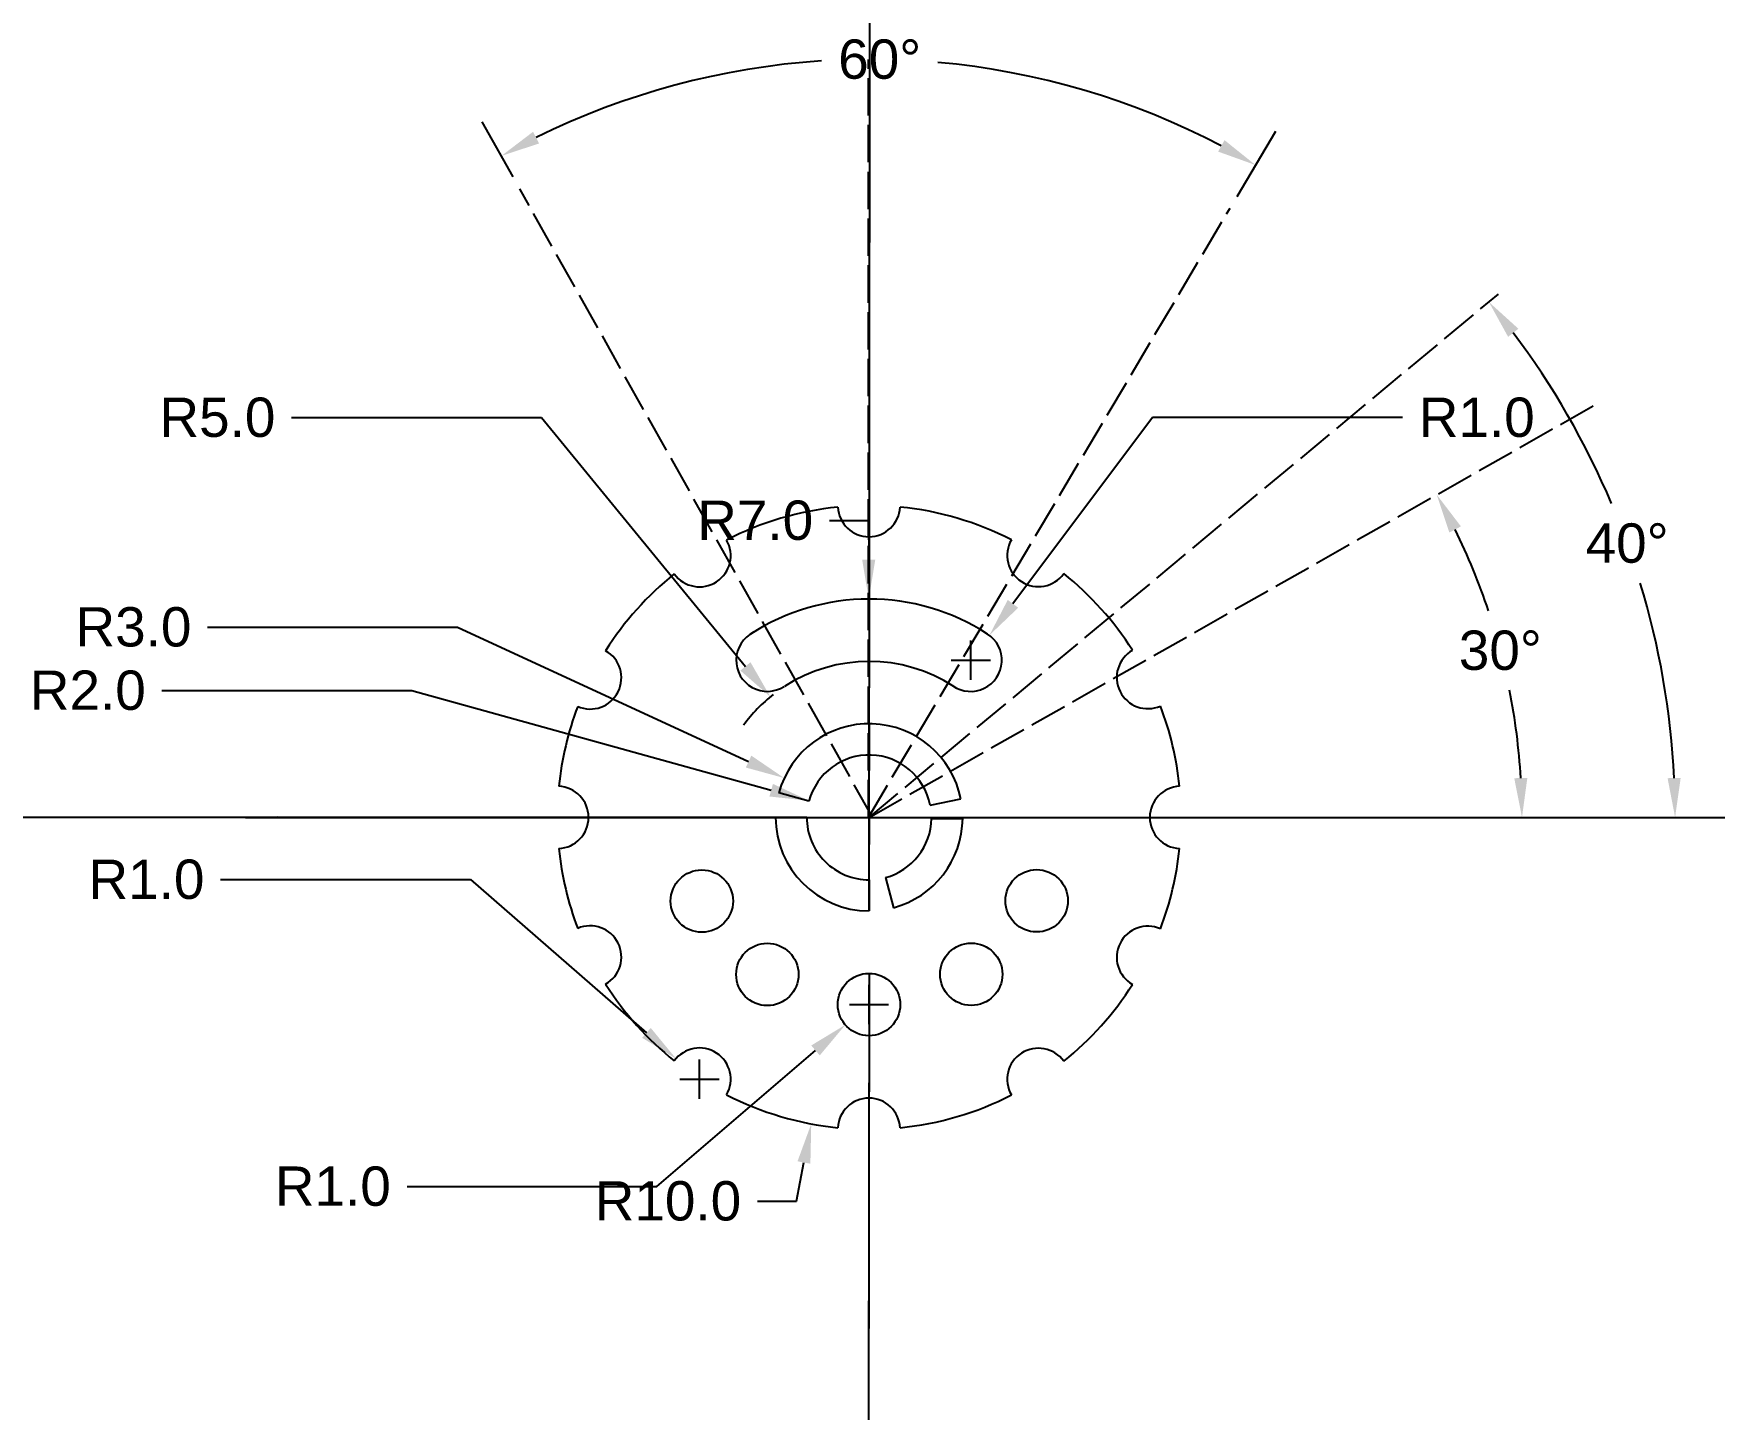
# Model space of a CAD drawing. Header units: millimetres. Extents: x -26.8 to 27.1, y -19 to 25.1.
import ezdxf

# ---------------------------------------------------------------- set-up
doc = ezdxf.new("R2010")
doc.units = ezdxf.units.MM
doc.header["$PDMODE"] = 2
doc.linetypes.add('ACAD_ISO02W100', pattern=[15, 12, -3])
doc.linetypes.add('CENTER', pattern=[50.8, 31.75, -6.35, 6.35, -6.35])
for name, color, linetype in [('Centre', 1, 'CENTER'), ('Dim', 7, 'ACAD_ISO02W100'), ('Small circle 3 div', 100, 'CENTER')]:
    doc.layers.add(name, color=color, linetype=linetype)
doc.styles.get("Standard").update_dxf_attribs({"font": 'arial.ttf'})
doc.dimstyles.get("Standard").update_dxf_attribs({"dimscale": 7, "dimtxt": 0.18, "dimasz": 0.18, "dimexe": 0.18, "dimexo": 0.0625, "dimgap": 0.09, "dimtad": 0, "dimtih": 1, "dimtoh": 1, "dimdec": 1, "dimzin": 0, "dimdsep": 46, "dimtxsty": 'Standard', "dimcen": 0.09, "dimadec": 0, "dimazin": 0, "dimtfac": 1, "dimtdec": 1, "dimtofl": 0, "dimtmove": 0, "dimatfit": 3, "dimfxl": 1, "dimtolj": 1, "dimtzin": 0, "dimarcsym": 0})

# ---------------------------------------------------------------- blocks, each defined once
blk = doc.blocks.new('*D6')
at = {"layer": 'Defpoints', "color": 0, "lineweight": -2, "transparency": 16777216}
for p, q in [((-22.678, 4.07), (-14.662, 4.07)), ((-14.662, 4.07), (-3.142, 0.872)), ((-0.001, -0.63), (-0.001, 0.63)), ((-0.631, 0), (0.629, 0))]:
    blk.add_line(p, q, dxfattribs=at)
at = {"layer": 'Defpoints', "color": 0, "transparency": 16777216}
for p in [(-1.928, 0.535), (-0.001, 0)]:
    blk.add_point(p, dxfattribs=at)
blk.add_solid([(-3.086, 1.074), (-3.198, 0.67), (-1.928, 0.535)], dxfattribs=at)
at = {"layer": 'Defpoints', "color": 0, "transparency": 16777216, "insert": (-25.056, 4.07), "char_height": 1.26, "attachment_point": 5}
blk.add_mtext('\\A1;R2.0', dxfattribs=at)
blk = doc.blocks.new('*D7')
at = {"layer": 'Defpoints', "color": 0, "lineweight": -2, "transparency": 16777216}
for p, q in [((-21.214, 6.101), (-13.198, 6.101)), ((-13.198, 6.101), (-3.867, 1.789)), ((0.001, -0.628), (0.001, 0.632)), ((-0.629, 0.002), (0.631, 0.002))]:
    blk.add_line(p, q, dxfattribs=at)
at = {"layer": 'Defpoints', "color": 0, "transparency": 16777216}
for p in [(-2.723, 1.261), (0.001, 0.002)]:
    blk.add_point(p, dxfattribs=at)
blk.add_solid([(-3.778, 1.98), (-3.955, 1.599), (-2.723, 1.261)], dxfattribs=at)
at = {"layer": 'Defpoints', "color": 0, "transparency": 16777216, "insert": (-23.592, 6.101), "char_height": 1.26, "attachment_point": 5}
blk.add_mtext('\\A1;R3.0', dxfattribs=at)
blk = doc.blocks.new('*D10')
at = {"layer": 'Defpoints', "color": 0, "lineweight": -2, "transparency": 16777216}
for p, q in [((-20.797, -1.991), (-12.781, -1.991)), ((-12.781, -1.991), (-7.142, -6.908)), ((-5.439, -9.023), (-5.439, -7.763)), ((-6.069, -8.393), (-4.809, -8.393))]:
    blk.add_line(p, q, dxfattribs=at)
at = {"layer": 'Defpoints', "color": 0, "transparency": 16777216}
for p in [(-6.193, -7.736), (-5.439, -8.393)]:
    blk.add_point(p, dxfattribs=at)
blk.add_solid([(-7.004, -6.75), (-7.28, -7.066), (-6.193, -7.736)], dxfattribs=at)
at = {"layer": 'Defpoints', "color": 0, "transparency": 16777216, "insert": (-23.175, -1.991), "char_height": 1.26, "attachment_point": 5}
blk.add_mtext('\\A1;R1.0', dxfattribs=at)
blk = doc.blocks.new('*D11')
at = {"layer": 'Defpoints', "color": 0, "lineweight": -2, "transparency": 16777216}
for p, q in [((0.001, -0.63), (0.001, 0.63)), ((-0.629, 0), (0.631, 0)), ((-2.325, -12.302), (-2.091, -11.064)), ((-3.585, -12.302), (-2.325, -12.302))]:
    blk.add_line(p, q, dxfattribs=at)
at = {"layer": 'Defpoints', "color": 0, "transparency": 16777216}
for p in [(0.001, 0), (-1.857, -9.826)]:
    blk.add_point(p, dxfattribs=at)
blk.add_solid([(-2.297, -11.025), (-1.885, -11.103), (-1.857, -9.826)], dxfattribs=at)
at = {"layer": 'Defpoints', "color": 0, "transparency": 16777216, "insert": (-6.452, -12.302), "char_height": 1.26, "attachment_point": 5}
blk.add_mtext('\\A1;R10.0', dxfattribs=at)
blk = doc.blocks.new('*D12')
at = {"layer": 'Defpoints', "color": 0, "lineweight": -2, "transparency": 16777216}
for p, q in [((-0.005, -6.63), (-0.005, -5.37)), ((-0.635, -6), (0.625, -6)), ((-6.804, -11.831), (-1.72, -7.471)), ((-14.82, -11.831), (-6.804, -11.831))]:
    blk.add_line(p, q, dxfattribs=at)
at = {"layer": 'Defpoints', "color": 0, "transparency": 16777216}
for p in [(-0.005, -6), (-0.764, -6.651)]:
    blk.add_point(p, dxfattribs=at)
blk.add_solid([(-1.857, -7.312), (-1.584, -7.631), (-0.764, -6.651)], dxfattribs=at)
at = {"layer": 'Defpoints', "color": 0, "transparency": 16777216, "insert": (-17.198, -11.831), "char_height": 1.26, "attachment_point": 5}
blk.add_mtext('\\A1;R1.0', dxfattribs=at)
blk = doc.blocks.new('*D15')
at = {"layer": 'Defpoints', "color": 0, "lineweight": -2, "transparency": 16777216}
for p, q in [((-1.276, 9.52), (-0.016, 9.52)), ((-0.016, 9.52), (-0.014, 8.26)), ((0.001, -0.63), (0.001, 0.63)), ((-0.629, 0), (0.631, 0))]:
    blk.add_line(p, q, dxfattribs=at)
at = {"layer": 'Defpoints', "color": 0, "transparency": 16777216}
for p in [(-0.012, 7), (0.001, 0)]:
    blk.add_point(p, dxfattribs=at)
blk.add_solid([(0.196, 8.26), (-0.224, 8.259), (-0.012, 7)], dxfattribs=at)
at = {"layer": 'Defpoints', "color": 0, "transparency": 16777216, "insert": (-3.654, 9.52), "char_height": 1.26, "attachment_point": 5}
blk.add_mtext('\\A1;R7.0', dxfattribs=at)
blk = doc.blocks.new('*D16')
at = {"layer": 'Defpoints', "color": 0, "transparency": 16777216}
for p in [(4.534, 23.883), (-11.206, 20.155), (11.574, 19.535), (-0.023, 0.002), (0.11, 0.003)]:
    blk.add_point(p, dxfattribs=at)
at = {"layer": 'Dim', "color": 0, "lineweight": -2, "transparency": 16777216}
for p, q in [((-11.421, 20.537), (-12.413, 22.305)), ((11.798, 19.911), (13.036, 21.997))]:
    blk.add_line(p, q, dxfattribs=at)
for start, end in [(93.74, 116.3315), (62.2859, 84.8733)]:
    blk.add_arc((0.046, 0.118), 24.185, start, end, dxfattribs=at)
at = {"layer": 'Dim', "color": 0, "transparency": 16777216}
for points in [[(-10.584, 21.608), (-10.78, 21.98), (-11.796, 21.206)], [(11.396, 21.712), (11.191, 21.346), (12.393, 20.914)]]:
    blk.add_solid(points, dxfattribs=at)
at = {"layer": 'Dim', "color": 0, "transparency": 16777216, "insert": (0.338, 24.302), "char_height": 1.26, "attachment_point": 5}
blk.add_mtext('\\A1;60°', dxfattribs=at)
blk = doc.blocks.new('*D17')
at = {"layer": 'Defpoints', "color": 0, "transparency": 16777216}
for p in [(23.216, 13.195), (20.625, 3.591), (-0.023, 0.002), (0.001, 0.002), (24.277, 0.002)]:
    blk.add_point(p, dxfattribs=at)
at = {"layer": 'Dim', "color": 0, "lineweight": -2, "transparency": 16777216}
for start, end in [(18.4427, 26.1587), (3.449, 11.2253)]:
    blk.add_arc((0.001, 0.002), 20.935, start, end, dxfattribs=at)
at = {"layer": 'Dim', "color": 0, "transparency": 16777216}
for points in [[(18.605, 9.133), (18.977, 9.33), (18.202, 10.345)], [(21.107, 1.268), (20.687, 1.256), (20.935, 0.002)]]:
    blk.add_solid(points, dxfattribs=at)
at = {"layer": 'Dim', "color": 0, "transparency": 16777216, "insert": (20.24, 5.351), "char_height": 1.26, "attachment_point": 5}
blk.add_mtext('\\A1;30°', dxfattribs=at)
blk = doc.blocks.new('*D18')
at = {"layer": 'Defpoints', "color": 0, "transparency": 16777216}
for p in [(3.856, 5.839), (3.256, 5.039)]:
    blk.add_point(p, dxfattribs=at)
at = {"layer": 'Dim', "color": 0, "lineweight": -2, "transparency": 16777216}
for p, q in [((9.091, 12.821), (4.612, 6.847)), ((17.107, 12.821), (9.091, 12.821)), ((3.256, 4.409), (3.256, 5.669)), ((2.626, 5.039), (3.886, 5.039))]:
    blk.add_line(p, q, dxfattribs=at)
at = {"layer": 'Dim', "color": 0, "transparency": 16777216}
blk.add_solid([(4.444, 6.973), (4.78, 6.721), (3.856, 5.839)], dxfattribs=at)
at = {"layer": 'Dim', "color": 0, "transparency": 16777216, "insert": (19.484, 12.821), "char_height": 1.26, "attachment_point": 5}
blk.add_mtext('\\A1;R1.0', dxfattribs=at)
blk = doc.blocks.new('*D19')
at = {"layer": 'Defpoints', "color": 0, "transparency": 16777216}
for p in [(-3.169, 3.867), (0.001, 0)]:
    blk.add_point(p, dxfattribs=at)
at = {"layer": 'Dim', "color": 0, "lineweight": -2, "transparency": 16777216}
for p, q in [((-18.523, 12.821), (-10.507, 12.821)), ((-10.507, 12.821), (-3.967, 4.842)), ((0.001, -0.63), (0.001, 0.63)), ((-0.629, 0), (0.631, 0))]:
    blk.add_line(p, q, dxfattribs=at)
blk.add_arc((0.001, 0), 5, 127.9467, 143.7748, dxfattribs=at)
at = {"layer": 'Dim', "color": 0, "transparency": 16777216}
blk.add_solid([(-3.805, 4.975), (-4.13, 4.708), (-3.169, 3.867)], dxfattribs=at)
at = {"layer": 'Dim', "color": 0, "transparency": 16777216, "insert": (-20.9, 12.821), "char_height": 1.26, "attachment_point": 5}
blk.add_mtext('\\A1;R5.0', dxfattribs=at)
blk = doc.blocks.new('*D20')
at = {"layer": 'Defpoints', "color": 0, "transparency": 16777216}
for p in [(20.177, 16.778), (25.157, 5.925), (-0.023, 0.002), (-0.001, 0.002), (24.277, 0.002)]:
    blk.add_point(p, dxfattribs=at)
at = {"layer": 'Dim', "color": 0, "lineweight": -2, "transparency": 16777216}
blk.add_line((24.714, 0.002), (27.105, 0.002), dxfattribs=at)
for start, end in [(22.9016, 36.9459), (2.7935, 16.8948)]:
    blk.add_arc((-0.001, 0.002), 25.846, start, end, dxfattribs=at)
at = {"layer": 'Dim', "color": 0, "transparency": 16777216}
for points in [[(20.49, 15.407), (20.82, 15.667), (19.873, 16.525)], [(26.024, 1.267), (25.604, 1.257), (25.845, 0.002)]]:
    blk.add_solid(points, dxfattribs=at)
at = {"layer": 'Dim', "color": 0, "transparency": 16777216, "insert": (24.306, 8.787), "char_height": 1.26, "attachment_point": 5}
blk.add_mtext('\\A1;40°', dxfattribs=at)

msp = doc.modelspace()

# ---------------------------------------------------------------- linework, layer by layer
for p, q in [((0.001, 1.501), (-0.001, 3)), ((0.001, 3), (0.001, 1.501)), ((-1.931, 0.523), (-2.895, 0.786)), ((-0.009, -0.001), (-0.023, 0.002)), ((0.001, 0), (0.01, 0.004)), ((0, -0.01), (0.002, -0.02)), ((0.002, -2), (0.001, 0)), ((1.999, -0.037), (3, -0.037)), ((3.001, 0), (3.001, 0)), ((-0.002, -3), (0.002, -2)), ((0.522, -1.931), (0.783, -2.894))]:
    msp.add_line(p, q)
at = {"ltscale": 0.1}
for points in [[(-19.999, 0), (-1.999, 0)], [(0.001, 0), (20.001, 0)]]:
    msp.add_lwpolyline(points, dxfattribs=at)
for centre, radius, start, end in [((0.001, 0), 10, 95.7673, 117.2151), ((-0.006, 10), 1, 182.9013, 357.1693), ((0.001, 0), 10, 62.8693, 84.3034), ((-5.439, 8.393), 1, 215.8984, 29.9948), ((5.427, 8.4), 1, 150.0034, 324.2714), ((0.001, 0), 10, 128.6781, 147.6899), ((0.001, 0), 10, 32.3885, 51.4054), ((0.001, 0), 7, 57.1374, 122.9333), ((-8.945, 4.475), 1, 246.4284, 60.4139), ((0.001, 0), 5, 57.1374, 122.9333), ((8.938, 4.486), 1, 119.5226, 293.7906), ((0.001, 0), 10, 159.1524, 174.268), ((0.001, 0), 10, 5.732, 20.9246), ((0.001, 0), 2, 89.9488, 90.0006), ((-9.999, 0), 1, 272.866, 87.134), ((10.001, 0), 1, 92.866, 267.134), ((0.001, 0), 10, 185.732, 200.8476), ((0.001, 0), 10, 339.0754, 354.268), ((0.001, 0), 2, 269.9488, 270.0512), ((0.001, 0), 5, 206.5575, 206.5649), ((0.001, 0), 5, 333.5375, 333.54), ((0.001, 0), 3, 269.9488, 270.0512), ((-8.945, -4.476), 1, 299.5861, 113.5716), ((8.938, -4.487), 1, 66.2094, 240.4774), ((0.001, 0), 5, 237.0288, 237.0434), ((0.001, 0), 5, 303.059, 303.0616), ((0.001, 0), 10, 212.3101, 231.3219), ((0.001, 0), 10, 308.5946, 327.6115), ((-5.439, -8.393), 1, 330.0052, 144.1016), ((5.427, -8.4), 1, 35.7286, 209.9966), ((0.001, 0), 10, 242.7849, 264.2168), ((-0.008, -10), 1, 2.8148, 177.0828), ((0.001, 0), 10, 275.6808, 297.1307)]:
    msp.add_arc(centre, radius, start, end)
at = {"layer": 'Centre'}
msp.add_line((-1.999, 0), (-0.003, 0.002), dxfattribs=at)
at = {"layer": 'Centre', "linetype": 'CENTER', "ltscale": 0.9}
for p, direction in [((-0.002, -3), (0.000893, 1)), ((-1.999, 0), (-1, 0)), ((0.001, 0), (1, 0)), ((-0.004, -5), (-0.000893, -1))]:
    msp.add_ray(p, direction, dxfattribs=at)
at = {"layer": 'Defpoints'}
for p, q in [((1.959, 0.397), (2.941, 0.595)), ((-2.001, 0.002), (-18.978, 0.003)), ((-0.01, 0.001), (-0.019, 0.001)), ((0.001, 0.002), (0.01, 0.004)), ((0.002, -0.011), (0.001, -0.87)), ((0, -2), (-0.001, -3)), ((-0.003, -5), (-0.016, -18.979))]:
    msp.add_line(p, q, dxfattribs=at)
for centre in [(-5.366, -2.683), (5.372, -2.674), (-3.264, -5.035), (3.274, -5.029), (-0.005, -6)]:
    msp.add_circle(centre, 1, dxfattribs=at)
for centre, radius, start, end in [((-3.264, 5.04), 1, 116.6504, 302.9333), ((3.256, 5.039), 1, 235.241, 57.1374), ((0.001, 0.002), 3, 11.3945, 164.8505), ((-0.001, 0), 2, 11.4622, 164.8256), ((0.001, 0.002), 3, 180.0143, 269.9753), ((-0.001, 0), 2, 179.9476, 270.0896), ((-0.001, 0), 2, 285.1397, 358.9424), ((0.001, 0.002), 3, 285.1238, 359.2543)]:
    msp.add_arc(centre, radius, start, end, dxfattribs=at)
at = {"layer": 'Dim', "ltscale": 0.1}
for p, q in [((-0.023, 0.002), (-0.019, 24.302)), ((0.11, 0.003), (-11.206, 20.155)), ((-0.023, 0.002), (11.574, 19.535)), ((-0.001, 0.002), (20.177, 16.778)), ((0.001, 0.002), (23.216, 13.195)), ((-0.023, 0.002), (24.277, 0.002))]:
    msp.add_line(p, q, dxfattribs=at)
at = {"layer": 'Small circle 3 div'}
msp.add_line((0.001, 0), (-0.001, 0), dxfattribs=at)
msp.add_lwpolyline([(0.001, 0.002), (-0.003, 0.002)], dxfattribs=at)

# ---------------------------------------------------------------- dimensions: what is measured, and where the dimension line sits
at = {"layer": 'Defpoints'}
for mpoint, picture, middle in [((-0.012, 7), '*D15', (-3.654, 9.52)), ((-1.857, -9.826), '*D11', (-6.452, -12.302))]:
    dim = msp.add_radius_dim(center=(0.001, 0), mpoint=mpoint, dimstyle='Standard', dxfattribs=at)
    dim.commit()
    dim.dimension.update_dxf_attribs({"geometry": picture, "text_midpoint": middle})
for center, mpoint, picture, middle in [((0.001, 0.002), (-2.723, 1.261), '*D7', (-23.592, 6.101)), ((-0.001, 0), (-1.928, 0.535), '*D6', (-25.056, 4.07)), ((-5.439, -8.393), (-6.193, -7.736), '*D10', (-23.175, -1.991)), ((-0.005, -6), (-0.764, -6.651), '*D12', (-17.198, -11.831))]:
    dim = msp.add_radius_dim(center=center, mpoint=mpoint, dimstyle='Standard', dxfattribs=at)
    dim.commit()
    dim.dimension.update_dxf_attribs({"geometry": picture, "text_midpoint": middle, "dimtype": 164})
at = {"layer": 'Dim'}
for base, line1, line2, picture, middle in [((4.534, 23.883), ((-0.023, 0.002), (11.574, 19.535)), ((0.11, 0.003), (-11.206, 20.155)), '*D16', (0.338, 24.302)), ((25.157, 5.925), ((-0.001, 0.002), (20.177, 16.778)), ((-0.023, 0.002), (24.277, 0.002)), '*D20', (24.306, 8.787)), ((20.625, 3.591), ((0.001, 0.002), (23.216, 13.195)), ((-0.023, 0.002), (24.277, 0.002)), '*D17', (20.24, 5.351))]:
    dim = msp.add_angular_dim_2l(base=base, line1=line1, line2=line2, dimstyle='Standard', dxfattribs=at)
    dim.commit()
    dim.dimension.update_dxf_attribs({"geometry": picture, "text_midpoint": middle})
for center, mpoint, picture, middle in [((0.001, 0), (-3.169, 3.867), '*D19', (-20.9, 12.821)), ((3.256, 5.039), (3.856, 5.839), '*D18', (19.484, 12.821))]:
    dim = msp.add_radius_dim(center=center, mpoint=mpoint, dimstyle='Standard', dxfattribs=at)
    dim.commit()
    dim.dimension.update_dxf_attribs({"geometry": picture, "text_midpoint": middle, "dimtype": 164})

doc.saveas('drawing.dxf')
